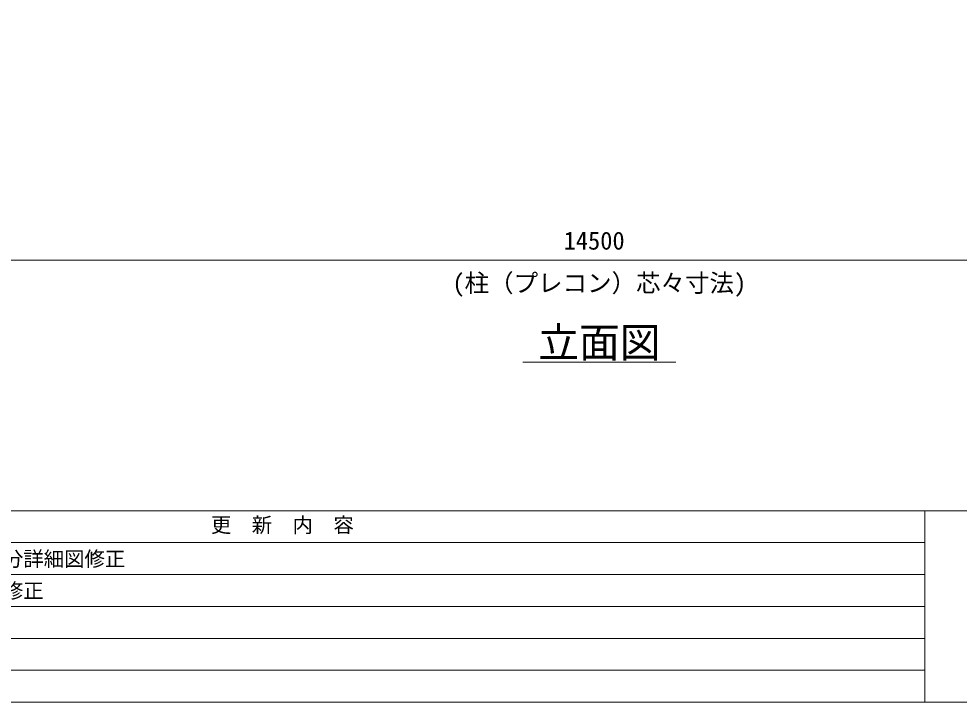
# Model space of a CAD drawing. Units: millimetres, scale not verified. Extents: x -13484 to 18716, y -23100 to 23100.
# Drawn here: x -6405 to -508, y 900 to 5184 of the extents above; entities that cross this region are included whole.
import ezdxf
from ezdxf.enums import TextEntityAlignment as Align

# ---------------------------------------------------------------- set-up
doc = ezdxf.new("R2010")
doc.units = ezdxf.units.MM
doc.header["$LTSCALE"] = 150
for name, color, linetype, lineweight in [('0-A_図面枠', 7, 'Continuous', 18), ('0-B_寸法', 3, 'Continuous', 18), ('1-B_文字', 7, 'Continuous', 18)]:
    doc.layers.add(name, color=color, linetype=linetype, lineweight=lineweight)
doc.styles.add('ＭＳ ゴシック', font='')
doc.styles.get('ＭＳ ゴシック').set_extended_font_data('MS Gothic')

msp = doc.modelspace()

# ---------------------------------------------------------------- linework, layer by layer
at = {"layer": '0-A_図面枠'}
for p, q in [((-13484.2, 2100), (18715.8, 2100)), ((-724.2, 2100), (-724.2, 900)), ((-13484.2, 1900), (-724.2, 1900)), ((-9604.2, 1700), (-724.2, 1700)), ((-9604.2, 1500), (-724.2, 1500)), ((-9604.2, 1300), (-724.2, 1300)), ((-9604.2, 1100), (-724.2, 1100))]:
    msp.add_line(p, q, dxfattribs=at)
msp.add_lwpolyline([(-13484.2, 23100), (18715.8, 23100), (18715.8, 900), (-13484.2, 900)], close=True, dxfattribs=at)
at = {"layer": '0-B_寸法'}
msp.add_line((4397.8, 3670.5), (-9926.2, 3670.5), dxfattribs=at)
at = {"layer": '1-B_文字'}
msp.add_line((-3244.2, 3030.5), (-2284.2, 3030.5), dxfattribs=at)

# ---------------------------------------------------------------- texts
at = {"layer": '0-A_図面枠', "style": 'ＭＳ ゴシック'}
for s, p in [('更\u3000新\u3000内\u3000容', (-5200, 1935.5)), ('控え単管部分プレコン削除・パネル部分詳細図修正', (-8680.6, 1723.2)), ('プレコン・ベースプレート注釈詳細図修正', (-8680.6, 1523.2))]:
    msp.add_text(s, height=93.84, dxfattribs=at).set_placement(p, align=Align.BOTTOM_LEFT)
at = {"layer": '0-B_寸法', "style": 'ＭＳ ゴシック'}
for s, p in [('14500', (-2988.5, 3703.1)), ('(柱（プレコン）芯々寸法)', (-3685.8, 3437.5))]:
    msp.add_text(s, height=112.6, dxfattribs=at).set_placement(p, align=Align.BOTTOM_LEFT)
at = {"layer": '1-B_文字', "style": 'ＭＳ ゴシック'}
msp.add_text('立面図', height=187.7, dxfattribs=at).set_placement((-3148.2, 3004.9), align=Align.BOTTOM_LEFT)

doc.saveas('drawing.dxf')
